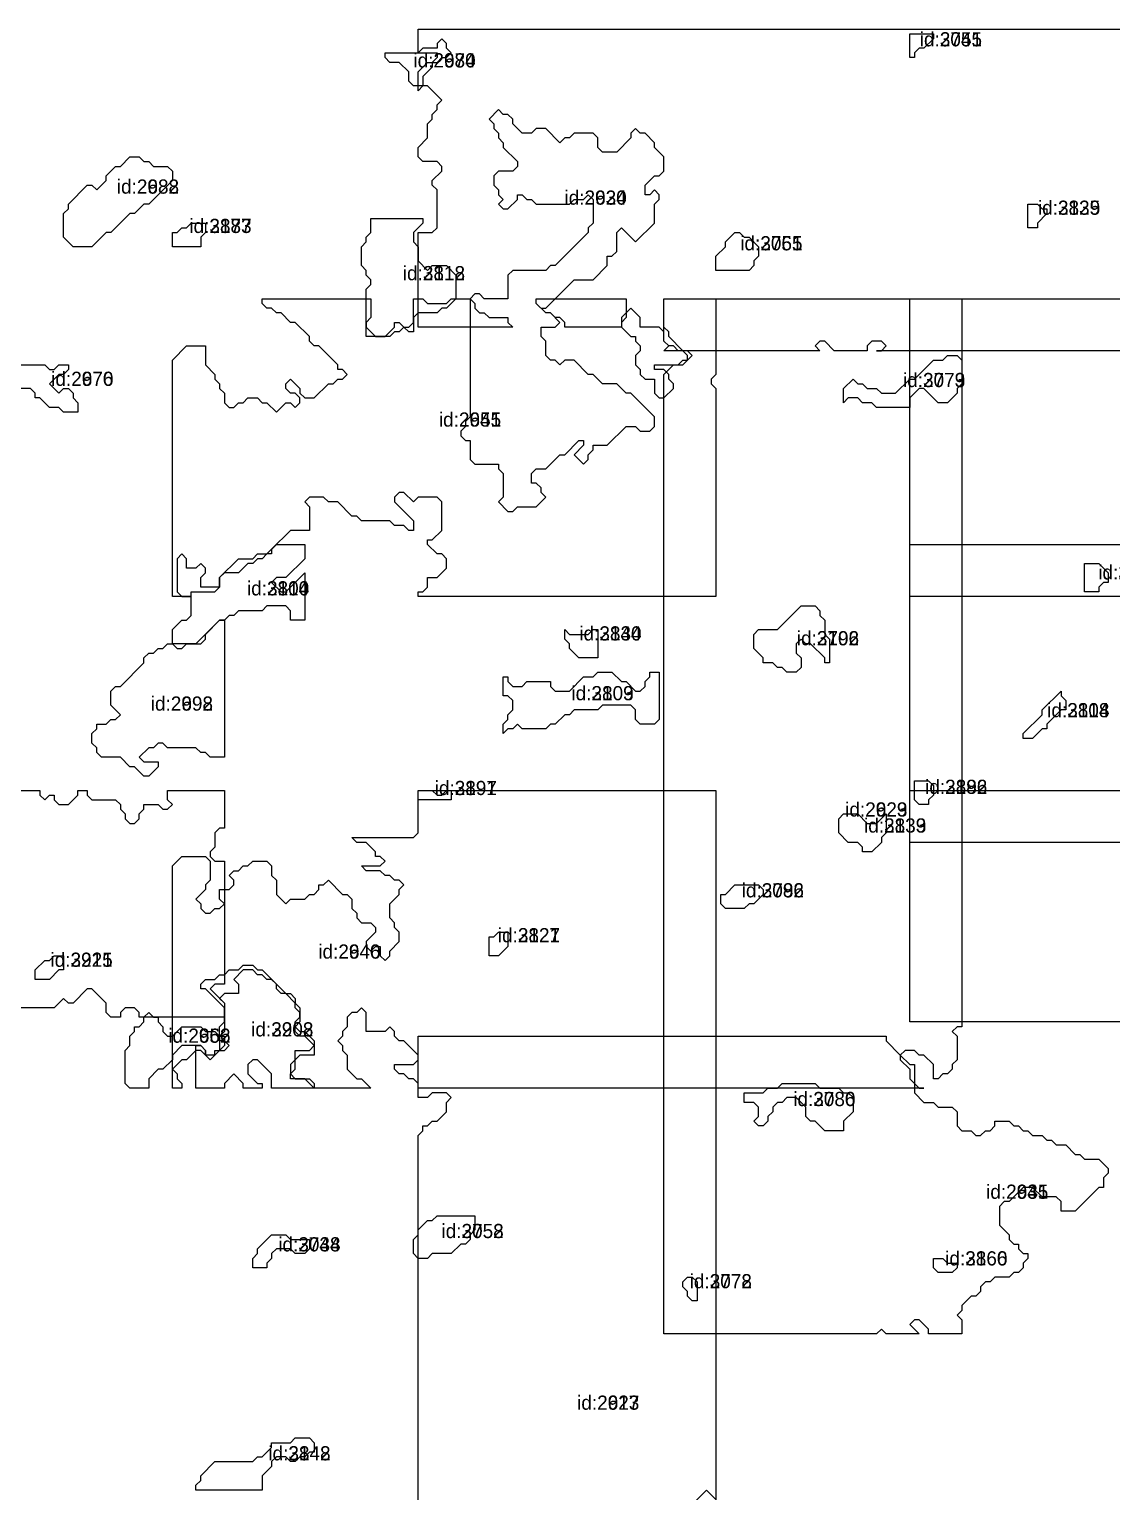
# Model space of a CAD drawing. Header units: metres. Extents: x 0 to 810, y 0 to 745.
# Drawn here: x 177.7 to 406.7, y 434.6 to 744 of the extents above; entities that cross this region are included whole.
import ezdxf

# ---------------------------------------------------------------- set-up
doc = ezdxf.new("R2010")
doc.units = ezdxf.units.M
doc.layers.add('forest', color=7, linetype='Continuous')
doc.layers.add('forestfragmentation', color=7, linetype='Continuous')

msp = doc.modelspace()

# ---------------------------------------------------------------- linework, layer by layer
at = {"layer": 'forest', "color": 134}
for points in [[(312, 676), (313, 677), (312, 678), (312, 680), (311, 681), (307, 681), (307, 683), (305, 685), (303, 683), (303, 681), (291, 681), (291, 682), (290, 683), (289, 683), (288, 684), (287, 684), (286, 685), (287, 685), (293, 691), (297, 691), (300, 694), (300, 696), (301, 696), (302, 697), (302, 701), (303, 702), (306, 699), (310, 703), (310, 707), (311, 708), (311, 709), (310, 710), (309, 709), (308, 709), (308, 711), (310, 713), (311, 713), (312, 714), (312, 717), (310, 719), (310, 720), (308, 722), (307, 722), (306, 723), (305, 722), (305, 721), (302, 718), (299, 718), (298, 719), (298, 721), (297, 722), (293, 722), (292, 721), (291, 721), (290, 720), (287, 723), (285, 723), (284, 722), (282, 722), (280, 724), (280, 725), (279, 726), (278, 726), (277, 727), (275, 725), (276, 724), (276, 723), (277, 722), (277, 721), (278, 720), (278, 719), (281, 716), (281, 715), (280, 714), (277, 714), (276, 713), (276, 711), (277, 710), (277, 709), (278, 708), (277, 707), (278, 706), (279, 706), (281, 708), (281, 709), (282, 709), (283, 708), (284, 708), (285, 707), (292, 707), (293, 708), (295, 708), (296, 709), (297, 708), (297, 703), (296, 702), (296, 701), (289, 694), (288, 694), (287, 693), (280, 693), (279, 692), (279, 687), (274, 687), (273, 688), (272, 688), (271, 687), (272, 686), (272, 685), (273, 684), (274, 684), (275, 683), (279, 683), (279, 682), (280, 681), (260, 681), (260, 701), (263, 701), (264, 702), (264, 710), (263, 711), (263, 712), (265, 714), (265, 715), (264, 716), (261, 716), (260, 717), (260, 719), (262, 721), (262, 724), (263, 725), (263, 726), (264, 727), (264, 728), (265, 729), (262, 732), (261, 732), (260, 731), (260, 735), (262, 737), (264, 737), (265, 738), (266, 738), (267, 739), (266, 740), (266, 741), (265, 742), (264, 741), (264, 740), (261, 740), (260, 739), (260, 744), (427, 744)], [(312, 676), (313, 677), (312, 678), (312, 680), (311, 681), (307, 681), (307, 683), (305, 685), (303, 683), (303, 681), (291, 681), (291, 682), (290, 683), (289, 683), (288, 684), (287, 684), (286, 685), (287, 685), (293, 691), (297, 691), (300, 694), (300, 696), (301, 696), (302, 697), (302, 701), (303, 702), (306, 699), (310, 703), (310, 707), (311, 708), (311, 709), (310, 710), (309, 709), (308, 709), (308, 711), (310, 713), (311, 713), (312, 714), (312, 717), (310, 719), (310, 720), (308, 722), (307, 722), (306, 723), (305, 722), (305, 721), (302, 718), (299, 718), (298, 719), (298, 721), (297, 722), (293, 722), (292, 721), (291, 721), (290, 720), (287, 723), (285, 723), (284, 722), (282, 722), (280, 724), (280, 725), (279, 726), (278, 726), (277, 727), (275, 725), (276, 724), (276, 723), (277, 722), (277, 721), (278, 720), (278, 719), (281, 716), (281, 715), (280, 714), (277, 714), (276, 713), (276, 711), (277, 710), (277, 709), (278, 708), (277, 707), (278, 706), (279, 706), (281, 708), (281, 709), (282, 709), (283, 708), (284, 708), (285, 707), (292, 707), (293, 708), (295, 708), (296, 709), (297, 708), (297, 703), (296, 702), (296, 701), (289, 694), (288, 694), (287, 693), (280, 693), (279, 692), (279, 687), (274, 687), (273, 688), (272, 688), (271, 687), (272, 686), (272, 685), (273, 684), (274, 684), (275, 683), (279, 683), (279, 682), (280, 681), (260, 681), (260, 701), (263, 701), (264, 702), (264, 710), (263, 711), (263, 712), (265, 714), (265, 715), (264, 716), (261, 716), (260, 717), (260, 719), (262, 721), (262, 724), (263, 725), (263, 726), (264, 727), (264, 728), (265, 729), (262, 732), (261, 732), (260, 731), (260, 735), (262, 737), (264, 737), (265, 738), (266, 738), (267, 739), (266, 740), (266, 741), (265, 742), (264, 741), (264, 740), (261, 740), (260, 739), (260, 744), (427, 744)], [(427, 676), (357, 676), (358, 676), (359, 677), (358, 678), (356, 678), (355, 677), (355, 676), (348, 676), (346, 678), (345, 678), (344, 677), (345, 676), (312, 676)], [(427, 676), (357, 676), (358, 676), (359, 677), (358, 678), (356, 678), (355, 677), (355, 676), (348, 676), (346, 678), (345, 678), (344, 677), (345, 676), (312, 676)]]:
    msp.add_lwpolyline(points, dxfattribs=at)
at = {"layer": 'forest', "color": 76}
msp.add_lwpolyline([(259, 732), (258, 733), (258, 735), (256, 737), (254, 737), (253, 738), (253, 739), (264, 739), (264, 738), (263, 737), (263, 736), (261, 734), (261, 732), (259, 732)], dxfattribs=at)
msp.add_lwpolyline([(259, 732), (258, 733), (258, 735), (256, 737), (254, 737), (253, 738), (253, 739), (264, 739), (264, 738), (263, 737), (263, 736), (261, 734), (261, 732), (259, 732)], dxfattribs=at)
at = {"layer": 'forest', "color": 106}
msp.add_lwpolyline([(187, 698), (185, 700), (185, 705), (186, 706), (186, 707), (190, 711), (191, 711), (192, 710), (194, 712), (194, 713), (196, 715), (197, 715), (199, 717), (201, 717), (202, 716), (203, 716), (204, 715), (207, 715), (208, 714), (208, 712), (203, 707), (202, 707), (200, 705), (199, 705), (195, 701), (194, 701), (191, 698), (187, 698)], dxfattribs=at)
msp.add_lwpolyline([(187, 698), (185, 700), (185, 705), (186, 706), (186, 707), (190, 711), (191, 711), (192, 710), (194, 712), (194, 713), (196, 715), (197, 715), (199, 717), (201, 717), (202, 716), (203, 716), (204, 715), (207, 715), (208, 714), (208, 712), (203, 707), (202, 707), (200, 705), (199, 705), (195, 701), (194, 701), (191, 698), (187, 698)], dxfattribs=at)
at = {"layer": 'forest', "color": 173}
for points in [[(208, 624), (208, 674), (211, 677), (215, 677), (215, 673), (217, 671), (217, 670), (218, 669), (218, 668), (219, 667), (219, 665), (220, 664), (221, 664), (222, 665), (223, 665), (224, 666), (226, 666), (227, 665), (228, 665), (230, 663), (232, 665), (233, 665), (234, 664), (235, 665), (235, 666), (234, 667), (233, 667), (232, 668), (232, 669), (233, 670), (235, 668), (235, 667), (236, 666), (238, 666), (241, 669), (242, 669), (243, 670), (244, 670), (245, 671), (244, 672), (243, 672), (243, 673), (239, 677), (238, 677), (237, 678), (237, 679), (234, 682), (233, 682), (231, 684), (230, 684), (229, 685), (228, 685), (227, 686), (227, 687), (250, 687), (250, 683), (249, 682), (249, 681), (251, 679), (253, 679), (255, 681), (255, 682), (256, 682), (257, 681), (258, 681), (259, 682), (259, 687), (261, 687), (262, 686), (266, 686), (267, 687), (271, 687), (271, 662), (270, 661), (270, 660), (269, 659), (269, 658), (270, 657), (271, 657), (271, 653), (272, 652), (277, 652), (277, 651), (278, 650), (278, 645), (277, 644), (279, 642), (280, 642), (281, 643), (285, 643), (287, 645), (286, 646), (286, 647), (285, 648), (284, 648), (284, 650), (285, 651), (287, 651), (290, 654), (291, 654), (294, 657), (295, 657), (295, 656), (293, 654), (295, 652), (296, 653), (296, 654), (297, 655), (297, 656), (300, 656), (304, 660), (306, 660), (307, 659), (309, 659), (310, 660), (310, 662), (305, 667), (304, 667), (302, 669), (299, 669), (297, 671), (296, 671), (293, 674), (291, 674), (290, 673), (289, 674), (288, 674), (287, 675), (287, 678), (286, 679), (286, 681), (289, 681), (290, 682), (288, 684), (287, 684), (285, 686), (285, 687), (304, 687), (304, 683), (303, 682), (303, 681), (305, 679), (306, 679), (306, 678), (307, 677), (307, 676), (306, 675), (306, 673), (307, 672), (307, 671), (308, 670), (310, 670), (310, 667), (311, 666), (312, 666), (314, 668), (314, 669), (313, 670), (313, 671), (312, 672), (310, 672), (310, 673), (315, 673), (316, 674), (317, 674), (318, 675), (317, 676), (316, 676), (313, 679), (313, 680), (312, 681), (312, 687), (323, 687), (323, 671), (322, 670), (322, 669), (323, 668), (323, 624), (260, 624), (260, 625), (261, 625), (262, 626), (262, 628), (264, 628), (266, 630), (266, 632), (265, 633), (264, 633), (262, 635), (262, 636), (263, 636), (265, 638), (265, 644), (264, 645), (260, 645), (259, 644), (257, 646), (256, 646), (255, 645), (255, 644), (259, 640), (259, 638), (258, 638), (257, 639), (255, 639), (254, 640), (248, 640), (247, 641), (246, 641), (243, 644), (241, 644), (240, 645), (237, 645), (236, 644), (237, 643), (237, 638), (233, 638), (229, 634), (229, 633), (228, 633), (227, 632), (226, 632), (225, 631), (224, 631), (222, 629), (219, 629), (218, 628), (218, 626), (214, 626), (214, 628), (215, 629), (215, 630), (214, 631), (213, 630), (211, 630), (211, 632), (210, 633), (209, 632), (209, 625), (210, 624), (212, 624), (208, 624)], [(208, 624), (208, 674), (211, 677), (215, 677), (215, 673), (217, 671), (217, 670), (218, 669), (218, 668), (219, 667), (219, 665), (220, 664), (221, 664), (222, 665), (223, 665), (224, 666), (226, 666), (227, 665), (228, 665), (230, 663), (232, 665), (233, 665), (234, 664), (235, 665), (235, 666), (234, 667), (233, 667), (232, 668), (232, 669), (233, 670), (235, 668), (235, 667), (236, 666), (238, 666), (241, 669), (242, 669), (243, 670), (244, 670), (245, 671), (244, 672), (243, 672), (243, 673), (239, 677), (238, 677), (237, 678), (237, 679), (234, 682), (233, 682), (231, 684), (230, 684), (229, 685), (228, 685), (227, 686), (227, 687), (250, 687), (250, 683), (249, 682), (249, 681), (251, 679), (253, 679), (255, 681), (255, 682), (256, 682), (257, 681), (258, 681), (259, 682), (259, 687), (261, 687), (262, 686), (266, 686), (267, 687), (271, 687), (271, 662), (270, 661), (270, 660), (269, 659), (269, 658), (270, 657), (271, 657), (271, 653), (272, 652), (277, 652), (277, 651), (278, 650), (278, 645), (277, 644), (279, 642), (280, 642), (281, 643), (285, 643), (287, 645), (286, 646), (286, 647), (285, 648), (284, 648), (284, 650), (285, 651), (287, 651), (290, 654), (291, 654), (294, 657), (295, 657), (295, 656), (293, 654), (295, 652), (296, 653), (296, 654), (297, 655), (297, 656), (300, 656), (304, 660), (306, 660), (307, 659), (309, 659), (310, 660), (310, 662), (305, 667), (304, 667), (302, 669), (299, 669), (297, 671), (296, 671), (293, 674), (291, 674), (290, 673), (289, 674), (288, 674), (287, 675), (287, 678), (286, 679), (286, 681), (289, 681), (290, 682), (288, 684), (287, 684), (285, 686), (285, 687), (304, 687), (304, 683), (303, 682), (303, 681), (305, 679), (306, 679), (306, 678), (307, 677), (307, 676), (306, 675), (306, 673), (307, 672), (307, 671), (308, 670), (310, 670), (310, 667), (311, 666), (312, 666), (314, 668), (314, 669), (313, 670), (313, 671), (312, 672), (310, 672), (310, 673), (315, 673), (316, 674), (317, 674), (318, 675), (317, 676), (316, 676), (313, 679), (313, 680), (312, 681), (312, 687), (323, 687), (323, 671), (322, 670), (322, 669), (323, 668), (323, 624), (260, 624), (260, 625), (261, 625), (262, 626), (262, 628), (264, 628), (266, 630), (266, 632), (265, 633), (264, 633), (262, 635), (262, 636), (263, 636), (265, 638), (265, 644), (264, 645), (260, 645), (259, 644), (257, 646), (256, 646), (255, 645), (255, 644), (259, 640), (259, 638), (258, 638), (257, 639), (255, 639), (254, 640), (248, 640), (247, 641), (246, 641), (243, 644), (241, 644), (240, 645), (237, 645), (236, 644), (237, 643), (237, 638), (233, 638), (229, 634), (229, 633), (228, 633), (227, 632), (226, 632), (225, 631), (224, 631), (222, 629), (219, 629), (218, 628), (218, 626), (214, 626), (214, 628), (215, 629), (215, 630), (214, 631), (213, 630), (211, 630), (211, 632), (210, 633), (209, 632), (209, 625), (210, 624), (212, 624), (208, 624)], [(364, 572), (364, 635), (415, 635)], [(364, 572), (364, 635), (415, 635)], [(439, 572), (364, 572)], [(439, 572), (364, 572)]]:
    msp.add_lwpolyline(points, dxfattribs=at)
at = {"layer": 'forest', "color": 182}
msp.add_lwpolyline([(312, 520), (312, 671), (314, 673), (316, 673), (317, 674), (317, 675), (316, 676), (315, 676), (314, 677), (313, 677), (312, 678), (312, 687), (375, 687), (375, 533), (374, 533), (373, 532), (374, 531), (374, 526), (373, 525), (373, 524), (372, 523), (371, 523), (370, 522), (369, 522), (369, 525), (367, 527), (366, 527), (365, 528), (363, 528), (362, 527), (364, 525), (365, 525), (365, 521), (366, 520), (367, 520), (312, 520)], dxfattribs=at)
msp.add_lwpolyline([(312, 520), (312, 671), (314, 673), (316, 673), (317, 674), (317, 675), (316, 676), (315, 676), (314, 677), (313, 677), (312, 678), (312, 687), (375, 687), (375, 533), (374, 533), (373, 532), (374, 531), (374, 526), (373, 525), (373, 524), (372, 523), (371, 523), (370, 522), (369, 522), (369, 525), (367, 527), (366, 527), (365, 528), (363, 528), (362, 527), (364, 525), (365, 525), (365, 521), (366, 520), (367, 520), (312, 520)], dxfattribs=at)
at = {"layer": 'forest', "color": 166}
msp.add_lwpolyline([(364, 624), (364, 687), (427, 687), (427, 672), (425, 670), (425, 667), (424, 667), (423, 668), (422, 667), (421, 667), (419, 665), (420, 664), (421, 664), (422, 665), (424, 665), (425, 664), (426, 664), (426, 660), (427, 659), (427, 624), (364, 624)], dxfattribs=at)
msp.add_lwpolyline([(364, 624), (364, 687), (427, 687), (427, 672), (425, 670), (425, 667), (424, 667), (423, 668), (422, 667), (421, 667), (419, 665), (420, 664), (421, 664), (422, 665), (424, 665), (425, 664), (426, 664), (426, 660), (427, 659), (427, 624), (364, 624)], dxfattribs=at)
at = {"layer": 'forest', "color": 95}
for points in [[(175, 673), (181, 673), (182, 672), (183, 672), (184, 673), (186, 673), (186, 672), (185, 671), (184, 671), (182, 669), (184, 667), (185, 668), (186, 668), (187, 667), (187, 666), (188, 665), (188, 663), (185, 663)], [(175, 673), (181, 673), (182, 672), (183, 672), (184, 673), (186, 673), (186, 672), (185, 671), (184, 671), (182, 669), (184, 667), (185, 668), (186, 668), (187, 667), (187, 666), (188, 665), (188, 663), (185, 663)], [(185, 663), (184, 664), (182, 664), (180, 666), (179, 666), (179, 667), (178, 668), (176, 668)], [(185, 663), (184, 664), (182, 664), (180, 666), (179, 666), (179, 667), (178, 668), (176, 668)]]:
    msp.add_lwpolyline(points, dxfattribs=at)
at = {"layer": 'forest', "color": 78}
msp.add_lwpolyline([(202, 586), (200, 588), (199, 588), (197, 590), (193, 590), (192, 591), (192, 592), (191, 593), (191, 595), (192, 596), (192, 597), (194, 597), (195, 598), (196, 598), (197, 599), (195, 601), (195, 604), (196, 605), (197, 605), (202, 610), (202, 611), (203, 612), (204, 612), (205, 613), (206, 613), (207, 614), (208, 614), (209, 613), (210, 613), (211, 614), (214, 614), (215, 615), (215, 616), (218, 619), (219, 619), (219, 590), (216, 590), (215, 591), (214, 591), (213, 592), (207, 592), (206, 593), (205, 593), (204, 592), (203, 592), (201, 590), (202, 589), (205, 589), (205, 588), (203, 586), (202, 586)], dxfattribs=at)
msp.add_lwpolyline([(202, 586), (200, 588), (199, 588), (197, 590), (193, 590), (192, 591), (192, 592), (191, 593), (191, 595), (192, 596), (192, 597), (194, 597), (195, 598), (196, 598), (197, 599), (195, 601), (195, 604), (196, 605), (197, 605), (202, 610), (202, 611), (203, 612), (204, 612), (205, 613), (206, 613), (207, 614), (208, 614), (209, 613), (210, 613), (211, 614), (214, 614), (215, 615), (215, 616), (218, 619), (219, 619), (219, 590), (216, 590), (215, 591), (214, 591), (213, 592), (207, 592), (206, 593), (205, 593), (204, 592), (203, 592), (201, 590), (202, 589), (205, 589), (205, 588), (203, 586), (202, 586)], dxfattribs=at)
at = {"layer": 'forest', "color": 149}
for points in [[(104, 583), (180, 583), (180, 582), (181, 581), (182, 582), (183, 582), (183, 581), (184, 580), (186, 580), (188, 582), (188, 583), (190, 583), (190, 582), (191, 581), (196, 581), (197, 580), (197, 579), (198, 578), (198, 577), (199, 576), (200, 576), (201, 577), (201, 578), (202, 579), (202, 580), (205, 580), (206, 579), (207, 579), (208, 580), (207, 581), (207, 583), (219, 583), (219, 575), (218, 575), (217, 574), (217, 571), (216, 570), (216, 569), (217, 568), (219, 568), (219, 542), (217, 542), (216, 541), (219, 538), (219, 535), (201, 535), (201, 536), (200, 537), (198, 537), (197, 536), (197, 535), (195, 535)], [(104, 583), (180, 583), (180, 582), (181, 581), (182, 582), (183, 582), (183, 581), (184, 580), (186, 580), (188, 582), (188, 583), (190, 583), (190, 582), (191, 581), (196, 581), (197, 580), (197, 579), (198, 578), (198, 577), (199, 576), (200, 576), (201, 577), (201, 578), (202, 579), (202, 580), (205, 580), (206, 579), (207, 579), (208, 580), (207, 581), (207, 583), (219, 583), (219, 575), (218, 575), (217, 574), (217, 571), (216, 570), (216, 569), (217, 568), (219, 568), (219, 542), (217, 542), (216, 541), (219, 538), (219, 535), (201, 535), (201, 536), (200, 537), (198, 537), (197, 536), (197, 535), (195, 535)], [(195, 535), (194, 536), (194, 538), (191, 541), (190, 541), (187, 538), (186, 538), (185, 539), (183, 537), (176, 537)], [(195, 535), (194, 536), (194, 538), (191, 541), (190, 541), (187, 538), (186, 538), (185, 539), (183, 537), (176, 537)]]:
    msp.add_lwpolyline(points, dxfattribs=at)
at = {"layer": 'forest', "color": 171}
msp.add_lwpolyline([(208, 520), (208, 567), (210, 569), (215, 569), (216, 568), (216, 564), (215, 563), (215, 562), (213, 560), (214, 559), (214, 558), (215, 557), (216, 557), (217, 558), (218, 558), (219, 559), (218, 560), (218, 562), (220, 562), (221, 563), (221, 564), (220, 565), (221, 566), (222, 566), (223, 567), (224, 567), (225, 568), (228, 568), (229, 567), (229, 565), (230, 564), (230, 561), (232, 559), (233, 560), (236, 560), (237, 561), (238, 561), (239, 562), (239, 563), (240, 563), (241, 564), (244, 561), (245, 561), (246, 560), (246, 558), (247, 557), (247, 556), (248, 555), (250, 555), (251, 554), (251, 553), (249, 551), (249, 550), (250, 549), (251, 550), (252, 550), (252, 548), (253, 547), (254, 548), (254, 549), (256, 551), (256, 553), (255, 554), (255, 555), (254, 556), (254, 559), (256, 561), (256, 562), (257, 563), (256, 564), (255, 564), (254, 565), (253, 565), (252, 566), (249, 566), (248, 567), (252, 567), (253, 568), (252, 569), (251, 569), (251, 570), (249, 572), (247, 572), (246, 573), (259, 573), (260, 574), (260, 583), (263, 583), (264, 582), (265, 582), (266, 583), (323, 583), (323, 520), (260, 520), (260, 521), (259, 522), (258, 522), (257, 523), (256, 523), (255, 524), (255, 525), (259, 525), (260, 526), (260, 527), (257, 530), (256, 530), (255, 531), (255, 532), (254, 533), (253, 532), (249, 532), (249, 536), (248, 537), (247, 536), (246, 536), (245, 535), (245, 533), (244, 532), (244, 531), (243, 530), (244, 529), (244, 528), (245, 527), (245, 524), (247, 522), (248, 522), (250, 520), (238, 520), (236, 522), (233, 522), (233, 523), (234, 524), (234, 528), (237, 528), (238, 529), (236, 531), (235, 531), (234, 532), (234, 534), (235, 535), (235, 536), (234, 537), (234, 538), (232, 540), (231, 540), (230, 541), (230, 542), (229, 543), (228, 543), (227, 544), (226, 544), (225, 545), (223, 545), (221, 543), (222, 542), (222, 540), (219, 540), (218, 539), (219, 538), (219, 532), (218, 531), (218, 528), (217, 527), (215, 527), (214, 528), (213, 528), (211, 526), (210, 526), (208, 524), (209, 523), (209, 522), (210, 521), (210, 520), (208, 520)], dxfattribs=at)
msp.add_lwpolyline([(208, 520), (208, 567), (210, 569), (215, 569), (216, 568), (216, 564), (215, 563), (215, 562), (213, 560), (214, 559), (214, 558), (215, 557), (216, 557), (217, 558), (218, 558), (219, 559), (218, 560), (218, 562), (220, 562), (221, 563), (221, 564), (220, 565), (221, 566), (222, 566), (223, 567), (224, 567), (225, 568), (228, 568), (229, 567), (229, 565), (230, 564), (230, 561), (232, 559), (233, 560), (236, 560), (237, 561), (238, 561), (239, 562), (239, 563), (240, 563), (241, 564), (244, 561), (245, 561), (246, 560), (246, 558), (247, 557), (247, 556), (248, 555), (250, 555), (251, 554), (251, 553), (249, 551), (249, 550), (250, 549), (251, 550), (252, 550), (252, 548), (253, 547), (254, 548), (254, 549), (256, 551), (256, 553), (255, 554), (255, 555), (254, 556), (254, 559), (256, 561), (256, 562), (257, 563), (256, 564), (255, 564), (254, 565), (253, 565), (252, 566), (249, 566), (248, 567), (252, 567), (253, 568), (252, 569), (251, 569), (251, 570), (249, 572), (247, 572), (246, 573), (259, 573), (260, 574), (260, 583), (263, 583), (264, 582), (265, 582), (266, 583), (323, 583), (323, 520), (260, 520), (260, 521), (259, 522), (258, 522), (257, 523), (256, 523), (255, 524), (255, 525), (259, 525), (260, 526), (260, 527), (257, 530), (256, 530), (255, 531), (255, 532), (254, 533), (253, 532), (249, 532), (249, 536), (248, 537), (247, 536), (246, 536), (245, 535), (245, 533), (244, 532), (244, 531), (243, 530), (244, 529), (244, 528), (245, 527), (245, 524), (247, 522), (248, 522), (250, 520), (238, 520), (236, 522), (233, 522), (233, 523), (234, 524), (234, 528), (237, 528), (238, 529), (236, 531), (235, 531), (234, 532), (234, 534), (235, 535), (235, 536), (234, 537), (234, 538), (232, 540), (231, 540), (230, 541), (230, 542), (229, 543), (228, 543), (227, 544), (226, 544), (225, 545), (223, 545), (221, 543), (222, 542), (222, 540), (219, 540), (218, 539), (219, 538), (219, 532), (218, 531), (218, 528), (217, 527), (215, 527), (214, 528), (213, 528), (211, 526), (210, 526), (208, 524), (209, 523), (209, 522), (210, 521), (210, 520), (208, 520)], dxfattribs=at)
at = {"layer": 'forest', "color": 99}
for points in [[(415, 534), (364, 534), (364, 583), (421, 583)], [(415, 534), (364, 534), (364, 583), (421, 583)], [(199, 520), (198, 521), (198, 528), (199, 529), (199, 531), (200, 532), (200, 533), (201, 533), (202, 534), (202, 535), (203, 536), (204, 535), (205, 535), (205, 534), (206, 533), (206, 532), (207, 531), (208, 531), (210, 533), (214, 533), (215, 532), (217, 532), (218, 531), (219, 531), (219, 529), (216, 526), (215, 527), (215, 528), (214, 529), (210, 529), (208, 527), (208, 526), (206, 524), (205, 524), (203, 522), (203, 520), (199, 520)], [(199, 520), (198, 521), (198, 528), (199, 529), (199, 531), (200, 532), (200, 533), (201, 533), (202, 534), (202, 535), (203, 536), (204, 535), (205, 535), (205, 534), (206, 533), (206, 532), (207, 531), (208, 531), (210, 533), (214, 533), (215, 532), (217, 532), (218, 531), (219, 531), (219, 529), (216, 526), (215, 527), (215, 528), (214, 529), (210, 529), (208, 527), (208, 526), (206, 524), (205, 524), (203, 522), (203, 520), (199, 520)]]:
    msp.add_lwpolyline(points, dxfattribs=at)
at = {"layer": 'forest', "color": 183}
for points in [[(260, 389), (260, 510), (261, 511), (261, 512), (262, 512), (263, 513), (264, 513), (266, 515), (266, 517), (267, 518), (266, 519), (263, 519), (262, 518), (260, 518), (260, 531), (323, 531), (323, 432)], [(260, 389), (260, 510), (261, 511), (261, 512), (262, 512), (263, 513), (264, 513), (266, 515), (266, 517), (267, 518), (266, 519), (263, 519), (262, 518), (260, 518), (260, 531), (323, 531), (323, 432)], [(323, 433), (321, 435), (316, 430)], [(323, 433), (321, 435), (316, 430)]]:
    msp.add_lwpolyline(points, dxfattribs=at)
at = {"layer": 'forest', "color": 128}
msp.add_lwpolyline([(312, 468), (312, 531), (359, 531), (359, 530), (362, 527), (362, 526), (364, 524), (364, 522), (365, 521), (365, 519), (367, 517), (369, 517), (370, 516), (373, 516), (374, 515), (374, 512), (375, 511), (377, 511), (378, 510), (379, 510), (380, 511), (381, 511), (382, 512), (382, 513), (385, 513), (386, 512), (387, 512), (388, 511), (389, 511), (390, 510), (392, 510), (393, 509), (394, 509), (395, 508), (397, 508), (399, 506), (400, 506), (401, 505), (404, 505), (406, 503), (406, 502), (405, 501), (405, 499), (404, 499), (399, 494), (396, 494), (396, 496), (395, 497), (392, 497), (390, 499), (388, 499), (385, 496), (384, 496), (383, 495), (383, 491), (385, 489), (385, 488), (386, 487), (387, 487), (387, 486), (388, 485), (389, 485), (389, 484), (388, 483), (388, 482), (387, 481), (386, 481), (385, 480), (382, 480), (381, 479), (380, 479), (379, 478), (379, 477), (378, 476), (377, 476), (375, 474), (375, 473), (374, 472), (375, 471), (375, 468), (368, 468), (368, 469), (366, 471), (365, 471), (364, 470), (366, 468), (359, 468), (358, 469), (357, 468), (312, 468)], dxfattribs=at)
msp.add_lwpolyline([(312, 468), (312, 531), (359, 531), (359, 530), (362, 527), (362, 526), (364, 524), (364, 522), (365, 521), (365, 519), (367, 517), (369, 517), (370, 516), (373, 516), (374, 515), (374, 512), (375, 511), (377, 511), (378, 510), (379, 510), (380, 511), (381, 511), (382, 512), (382, 513), (385, 513), (386, 512), (387, 512), (388, 511), (389, 511), (390, 510), (392, 510), (393, 509), (394, 509), (395, 508), (397, 508), (399, 506), (400, 506), (401, 505), (404, 505), (406, 503), (406, 502), (405, 501), (405, 499), (404, 499), (399, 494), (396, 494), (396, 496), (395, 497), (392, 497), (390, 499), (388, 499), (385, 496), (384, 496), (383, 495), (383, 491), (385, 489), (385, 488), (386, 487), (387, 487), (387, 486), (388, 485), (389, 485), (389, 484), (388, 483), (388, 482), (387, 481), (386, 481), (385, 480), (382, 480), (381, 479), (380, 479), (379, 478), (379, 477), (378, 476), (377, 476), (375, 474), (375, 473), (374, 472), (375, 471), (375, 468), (368, 468), (368, 469), (366, 471), (365, 471), (364, 470), (366, 468), (359, 468), (358, 469), (357, 468), (312, 468)], dxfattribs=at)
at = {"layer": 'forestfragmentation', "color": 53}
for points in [[(364, 738), (364, 743), (369, 743), (369, 742), (367, 740), (366, 740), (365, 739), (365, 738), (364, 738)], [(364, 738), (364, 743), (369, 743), (369, 742), (367, 740), (366, 740), (365, 739), (365, 738), (364, 738)], [(366, 580), (365, 581), (365, 585), (368, 585), (369, 584), (369, 582), (368, 581), (368, 580), (366, 580)], [(366, 580), (365, 581), (365, 585), (368, 585), (369, 584), (369, 582), (368, 581), (368, 580), (366, 580)]]:
    msp.add_lwpolyline(points, dxfattribs=at)
at = {"layer": 'forestfragmentation', "color": 61}
for points in [[(389, 702), (389, 707), (391, 707), (392, 706), (393, 706), (393, 705), (391, 703), (391, 702), (389, 702)], [(389, 702), (389, 707), (391, 707), (392, 706), (393, 706), (393, 705), (391, 703), (391, 702), (389, 702)], [(275, 548), (275, 552), (276, 552), (277, 553), (279, 553), (279, 550), (277, 548), (275, 548)], [(275, 548), (275, 552), (276, 552), (277, 553), (279, 553), (279, 550), (277, 548), (275, 548)]]:
    msp.add_lwpolyline(points, dxfattribs=at)
at = {"layer": 'forestfragmentation', "color": 59}
msp.add_lwpolyline([(208, 698), (208, 701), (209, 701), (210, 702), (211, 702), (212, 703), (215, 703), (215, 701), (214, 700), (214, 698), (208, 698)], dxfattribs=at)
msp.add_lwpolyline([(208, 698), (208, 701), (209, 701), (210, 702), (211, 702), (212, 703), (215, 703), (215, 701), (214, 700), (214, 698), (208, 698)], dxfattribs=at)
at = {"layer": 'forestfragmentation', "color": 71}
msp.add_lwpolyline([(249, 679), (249, 689), (250, 690), (250, 691), (249, 692), (249, 693), (248, 694), (248, 698), (249, 699), (249, 700), (250, 701), (250, 704), (261, 704), (261, 703), (259, 701), (259, 699), (260, 698), (260, 695), (262, 693), (263, 694), (266, 694), (268, 692), (268, 687), (266, 685), (265, 685), (264, 684), (260, 684), (259, 683), (259, 680), (258, 680), (257, 681), (256, 680), (255, 680), (254, 679), (249, 679)], dxfattribs=at)
msp.add_lwpolyline([(249, 679), (249, 689), (250, 690), (250, 691), (249, 692), (249, 693), (248, 694), (248, 698), (249, 699), (249, 700), (250, 701), (250, 704), (261, 704), (261, 703), (259, 701), (259, 699), (260, 698), (260, 695), (262, 693), (263, 694), (266, 694), (268, 692), (268, 687), (266, 685), (265, 685), (264, 684), (260, 684), (259, 683), (259, 680), (258, 680), (257, 681), (256, 680), (255, 680), (254, 679), (249, 679)], dxfattribs=at)
at = {"layer": 'forestfragmentation', "color": 46}
msp.add_lwpolyline([(323, 693), (323, 696), (325, 698), (325, 699), (327, 701), (328, 701), (329, 700), (330, 700), (332, 698), (332, 696), (331, 695), (331, 694), (330, 693), (323, 693)], dxfattribs=at)
msp.add_lwpolyline([(323, 693), (323, 696), (325, 698), (325, 699), (327, 701), (328, 701), (329, 700), (330, 700), (332, 698), (332, 696), (331, 695), (331, 694), (330, 693), (323, 693)], dxfattribs=at)
at = {"layer": 'forestfragmentation', "color": 76}
msp.add_lwpolyline([(357, 664), (356, 665), (354, 665), (353, 666), (351, 666), (350, 665), (350, 668), (352, 670), (353, 669), (354, 669), (355, 668), (357, 668), (358, 667), (361, 667), (364, 670), (365, 670), (369, 674), (371, 674), (372, 675), (374, 675), (375, 674), (375, 669), (374, 668), (374, 667), (372, 665), (370, 665), (367, 668), (366, 668), (364, 666), (364, 664), (357, 664)], dxfattribs=at)
msp.add_lwpolyline([(357, 664), (356, 665), (354, 665), (353, 666), (351, 666), (350, 665), (350, 668), (352, 670), (353, 669), (354, 669), (355, 668), (357, 668), (358, 667), (361, 667), (364, 670), (365, 670), (369, 674), (371, 674), (372, 675), (374, 675), (375, 674), (375, 669), (374, 668), (374, 667), (372, 665), (370, 665), (367, 668), (366, 668), (364, 666), (364, 664), (357, 664)], dxfattribs=at)
at = {"layer": 'forestfragmentation', "color": 63}
for points in [[(208, 614), (208, 617), (210, 619), (211, 619), (212, 620), (212, 625), (217, 625), (218, 626), (218, 628), (222, 632), (225, 632), (226, 633), (228, 633), (230, 635), (236, 635), (236, 632), (232, 628), (230, 628), (229, 627), (231, 625), (232, 625), (236, 629), (236, 619), (233, 619), (233, 621), (232, 622), (228, 622), (227, 621), (222, 621), (221, 620), (220, 620), (219, 619), (218, 619), (213, 614), (208, 614)], [(208, 614), (208, 617), (210, 619), (211, 619), (212, 620), (212, 625), (217, 625), (218, 626), (218, 628), (222, 632), (225, 632), (226, 633), (228, 633), (230, 635), (236, 635), (236, 632), (232, 628), (230, 628), (229, 627), (231, 625), (232, 625), (236, 629), (236, 619), (233, 619), (233, 621), (232, 622), (228, 622), (227, 621), (222, 621), (221, 620), (220, 620), (219, 619), (218, 619), (213, 614), (208, 614)], [(325, 558), (324, 559), (324, 561), (325, 561), (327, 563), (332, 563), (333, 562), (333, 561), (331, 559), (330, 559), (329, 558), (325, 558)], [(325, 558), (324, 559), (324, 561), (325, 561), (327, 563), (332, 563), (333, 562), (333, 561), (331, 559), (330, 559), (329, 558), (325, 558)]]:
    msp.add_lwpolyline(points, dxfattribs=at)
at = {"layer": 'forestfragmentation', "color": 41}
for points in [[(401, 625), (401, 631), (404, 631), (406, 629), (406, 627), (405, 627), (404, 626), (404, 625), (401, 625)], [(401, 625), (401, 631), (404, 631), (406, 629), (406, 627), (405, 627), (404, 626), (404, 625), (401, 625)], [(179, 543), (179, 545), (181, 547), (182, 547), (183, 548), (185, 548), (185, 545), (184, 545), (182, 543), (179, 543)], [(179, 543), (179, 545), (181, 547), (182, 547), (183, 548), (185, 548), (185, 545), (184, 545), (182, 543), (179, 543)]]:
    msp.add_lwpolyline(points, dxfattribs=at)
at = {"layer": 'forestfragmentation', "color": 90}
msp.add_lwpolyline([(338, 608), (337, 609), (336, 609), (335, 610), (333, 610), (333, 611), (331, 613), (331, 616), (332, 617), (336, 617), (341, 622), (344, 622), (345, 621), (345, 620), (346, 619), (346, 616), (347, 615), (347, 610), (346, 610), (346, 611), (343, 614), (342, 614), (341, 615), (340, 614), (340, 612), (341, 611), (341, 609), (340, 608), (338, 608)], dxfattribs=at)
msp.add_lwpolyline([(338, 608), (337, 609), (336, 609), (335, 610), (333, 610), (333, 611), (331, 613), (331, 616), (332, 617), (336, 617), (341, 622), (344, 622), (345, 621), (345, 620), (346, 619), (346, 616), (347, 615), (347, 610), (346, 610), (346, 611), (343, 614), (342, 614), (341, 615), (340, 614), (340, 612), (341, 611), (341, 609), (340, 608), (338, 608)], dxfattribs=at)
at = {"layer": 'forestfragmentation', "color": 79}
msp.add_lwpolyline([(294, 611), (292, 613), (292, 614), (291, 615), (291, 617), (292, 616), (296, 616), (297, 617), (298, 617), (298, 611), (294, 611)], dxfattribs=at)
msp.add_lwpolyline([(294, 611), (292, 613), (292, 614), (291, 615), (291, 617), (292, 616), (296, 616), (297, 617), (298, 617), (298, 611), (294, 611)], dxfattribs=at)
at = {"layer": 'forestfragmentation', "color": 50}
msp.add_lwpolyline([(278, 595), (278, 597), (279, 598), (279, 599), (280, 600), (280, 602), (279, 603), (278, 603), (278, 607), (279, 607), (279, 606), (280, 605), (282, 605), (283, 606), (288, 606), (288, 605), (289, 604), (292, 604), (295, 607), (297, 607), (298, 608), (301, 608), (303, 606), (304, 606), (306, 604), (307, 604), (308, 605), (308, 606), (309, 607), (309, 608), (311, 608), (311, 598), (310, 597), (307, 597), (306, 598), (306, 600), (305, 601), (299, 601), (298, 600), (293, 600), (292, 599), (291, 599), (289, 597), (288, 597), (287, 596), (282, 596), (281, 597), (280, 596), (279, 596), (278, 595)], dxfattribs=at)
msp.add_lwpolyline([(278, 595), (278, 597), (279, 598), (279, 599), (280, 600), (280, 602), (279, 603), (278, 603), (278, 607), (279, 607), (279, 606), (280, 605), (282, 605), (283, 606), (288, 606), (288, 605), (289, 604), (292, 604), (295, 607), (297, 607), (298, 608), (301, 608), (303, 606), (304, 606), (306, 604), (307, 604), (308, 605), (308, 606), (309, 607), (309, 608), (311, 608), (311, 598), (310, 597), (307, 597), (306, 598), (306, 600), (305, 601), (299, 601), (298, 600), (293, 600), (292, 599), (291, 599), (289, 597), (288, 597), (287, 596), (282, 596), (281, 597), (280, 596), (279, 596), (278, 595)], dxfattribs=at)
at = {"layer": 'forestfragmentation', "color": 52}
msp.add_lwpolyline([(388, 594), (388, 595), (392, 599), (392, 600), (396, 604), (396, 603), (397, 602), (397, 600), (396, 600), (393, 597), (393, 596), (392, 596), (390, 594), (388, 594)], dxfattribs=at)
msp.add_lwpolyline([(388, 594), (388, 595), (392, 599), (392, 600), (396, 604), (396, 603), (397, 602), (397, 600), (396, 600), (393, 597), (393, 596), (392, 596), (390, 594), (388, 594)], dxfattribs=at)
at = {"layer": 'forestfragmentation', "color": 44}
msp.add_lwpolyline([(260, 581), (260, 583), (267, 583), (267, 581), (260, 581)], dxfattribs=at)
msp.add_lwpolyline([(260, 581), (260, 583), (267, 583), (267, 581), (260, 581)], dxfattribs=at)
at = {"layer": 'forestfragmentation', "color": 58}
msp.add_lwpolyline([(354, 570), (354, 571), (353, 572), (351, 572), (349, 574), (349, 577), (350, 578), (353, 578), (355, 576), (357, 576), (359, 578), (359, 574), (358, 573), (358, 572), (356, 570), (354, 570)], dxfattribs=at)
msp.add_lwpolyline([(354, 570), (354, 571), (353, 572), (351, 572), (349, 574), (349, 577), (350, 578), (353, 578), (355, 576), (357, 576), (359, 578), (359, 574), (358, 573), (358, 572), (356, 570), (354, 570)], dxfattribs=at)
at = {"layer": 'forestfragmentation', "color": 48}
msp.add_lwpolyline([(213, 520), (213, 529), (214, 529), (215, 528), (215, 527), (216, 526), (217, 527), (217, 528), (219, 528), (220, 529), (219, 530), (218, 530), (218, 533), (219, 534), (219, 537), (215, 541), (214, 541), (214, 542), (215, 543), (217, 543), (218, 544), (219, 544), (220, 545), (222, 545), (223, 546), (225, 546), (226, 545), (227, 545), (232, 540), (233, 540), (234, 539), (234, 538), (235, 537), (235, 534), (234, 533), (235, 532), (236, 532), (238, 530), (238, 527), (235, 527), (233, 525), (233, 523), (234, 522), (237, 522), (238, 521), (238, 520), (229, 520), (229, 523), (226, 526), (225, 526), (224, 525), (224, 523), (226, 521), (227, 521), (227, 520), (223, 520), (223, 521), (221, 523), (219, 521), (219, 520), (213, 520)], dxfattribs=at)
msp.add_lwpolyline([(213, 520), (213, 529), (214, 529), (215, 528), (215, 527), (216, 526), (217, 527), (217, 528), (219, 528), (220, 529), (219, 530), (218, 530), (218, 533), (219, 534), (219, 537), (215, 541), (214, 541), (214, 542), (215, 543), (217, 543), (218, 544), (219, 544), (220, 545), (222, 545), (223, 546), (225, 546), (226, 545), (227, 545), (232, 540), (233, 540), (234, 539), (234, 538), (235, 537), (235, 534), (234, 533), (235, 532), (236, 532), (238, 530), (238, 527), (235, 527), (233, 525), (233, 523), (234, 522), (237, 522), (238, 521), (238, 520), (229, 520), (229, 523), (226, 526), (225, 526), (224, 525), (224, 523), (226, 521), (227, 521), (227, 520), (223, 520), (223, 521), (221, 523), (219, 521), (219, 520), (213, 520)], dxfattribs=at)
at = {"layer": 'forestfragmentation', "color": 60}
msp.add_lwpolyline([(346, 511), (344, 513), (343, 513), (342, 514), (342, 516), (340, 518), (338, 518), (337, 517), (336, 517), (335, 516), (335, 515), (334, 514), (334, 513), (333, 512), (332, 512), (331, 513), (332, 514), (332, 516), (331, 517), (329, 517), (329, 519), (333, 519), (334, 520), (336, 520), (337, 521), (344, 521), (345, 520), (349, 520), (350, 519), (351, 519), (352, 518), (352, 515), (350, 513), (350, 511), (346, 511)], dxfattribs=at)
msp.add_lwpolyline([(346, 511), (344, 513), (343, 513), (342, 514), (342, 516), (340, 518), (338, 518), (337, 517), (336, 517), (335, 516), (335, 515), (334, 514), (334, 513), (333, 512), (332, 512), (331, 513), (332, 514), (332, 516), (331, 517), (329, 517), (329, 519), (333, 519), (334, 520), (336, 520), (337, 521), (344, 521), (345, 520), (349, 520), (350, 519), (351, 519), (352, 518), (352, 515), (350, 513), (350, 511), (346, 511)], dxfattribs=at)
at = {"layer": 'forestfragmentation', "color": 73}
msp.add_lwpolyline([(260, 484), (259, 485), (259, 488), (260, 489), (260, 490), (262, 492), (263, 492), (264, 493), (272, 493), (272, 490), (271, 489), (271, 488), (270, 487), (269, 487), (267, 485), (263, 485), (262, 484), (260, 484)], dxfattribs=at)
msp.add_lwpolyline([(260, 484), (259, 485), (259, 488), (260, 489), (260, 490), (262, 492), (263, 492), (264, 493), (272, 493), (272, 490), (271, 489), (271, 488), (270, 487), (269, 487), (267, 485), (263, 485), (262, 484), (260, 484)], dxfattribs=at)
at = {"layer": 'forestfragmentation', "color": 110}
msp.add_lwpolyline([(225, 482), (225, 484), (226, 485), (226, 486), (229, 489), (232, 489), (233, 488), (237, 488), (237, 486), (236, 485), (234, 485), (233, 486), (230, 486), (229, 485), (229, 484), (228, 483), (228, 482), (225, 482)], dxfattribs=at)
msp.add_lwpolyline([(225, 482), (225, 484), (226, 485), (226, 486), (229, 489), (232, 489), (233, 488), (237, 488), (237, 486), (236, 485), (234, 485), (233, 486), (230, 486), (229, 485), (229, 484), (228, 483), (228, 482), (225, 482)], dxfattribs=at)
at = {"layer": 'forestfragmentation', "color": 65}
msp.add_lwpolyline([(370, 481), (369, 482), (369, 484), (371, 484), (372, 483), (374, 483), (374, 482), (373, 481), (370, 481)], dxfattribs=at)
msp.add_lwpolyline([(370, 481), (369, 482), (369, 484), (371, 484), (372, 483), (374, 483), (374, 482), (373, 481), (370, 481)], dxfattribs=at)
at = {"layer": 'forestfragmentation', "color": 47}
msp.add_lwpolyline([(318, 475), (317, 476), (317, 477), (316, 478), (316, 479), (317, 480), (318, 480), (319, 479), (319, 475), (318, 475)], dxfattribs=at)
msp.add_lwpolyline([(318, 475), (317, 476), (317, 477), (316, 478), (316, 479), (317, 480), (318, 480), (319, 479), (319, 475), (318, 475)], dxfattribs=at)
at = {"layer": 'forestfragmentation', "color": 74}
msp.add_lwpolyline([(213, 435), (213, 436), (214, 437), (214, 438), (217, 441), (225, 441), (226, 442), (227, 442), (229, 444), (229, 445), (233, 445), (234, 446), (237, 446), (238, 445), (238, 443), (237, 443), (236, 442), (235, 442), (234, 441), (233, 441), (232, 442), (230, 442), (229, 441), (229, 440), (227, 438), (227, 435), (213, 435)], dxfattribs=at)
msp.add_lwpolyline([(213, 435), (213, 436), (214, 437), (214, 438), (217, 441), (225, 441), (226, 442), (227, 442), (229, 444), (229, 445), (233, 445), (234, 446), (237, 446), (238, 445), (238, 443), (237, 443), (236, 442), (235, 442), (234, 441), (233, 441), (232, 442), (230, 442), (229, 441), (229, 440), (227, 438), (227, 435), (213, 435)], dxfattribs=at)

# ---------------------------------------------------------------- texts
at = {"layer": 'forest', "color": 76}
for s in ['id:2674', 'id:2980']:
    msp.add_text(s, height=3, dxfattribs=at).set_placement((259, 735.92))
at = {"layer": 'forest', "color": 106}
for s in ['id:2682', 'id:2988']:
    msp.add_text(s, height=3, dxfattribs=at).set_placement((196.26, 709.22))
at = {"layer": 'forest', "color": 134}
for s in ['id:2624', 'id:2930']:
    msp.add_text(s, height=3, dxfattribs=at).set_placement((290.96, 706.89))
at = {"layer": 'forest', "color": 95}
for s in ['id:2670', 'id:2976']:
    msp.add_text(s, height=3, dxfattribs=at).set_placement((182.37, 668.56))
at = {"layer": 'forest', "color": 173}
for s in ['id:2645', 'id:2951']:
    msp.add_text(s, height=3, dxfattribs=at).set_placement((264.39, 659.94))
at = {"layer": 'forest', "color": 78}
for s in ['id:2692', 'id:2998']:
    msp.add_text(s, height=3, dxfattribs=at).set_placement((203.44, 599.86))
at = {"layer": 'forest', "color": 182}
for s in ['id:2623', 'id:2929']:
    msp.add_text(s, height=3, dxfattribs=at).set_placement((350.34, 577.46))
at = {"layer": 'forest', "color": 171}
for s in ['id:2640', 'id:2946']:
    msp.add_text(s, height=3, dxfattribs=at).set_placement((238.88, 547.4))
at = {"layer": 'forest', "color": 99}
for s in ['id:2656', 'id:2962']:
    msp.add_text(s, height=3, dxfattribs=at).set_placement((207.14, 529.61))
at = {"layer": 'forest', "color": 128}
for s in ['id:2635', 'id:2941']:
    msp.add_text(s, height=3, dxfattribs=at).set_placement((380.15, 496.6))
at = {"layer": 'forest', "color": 183}
for s in ['id:2617', 'id:2923']:
    msp.add_text(s, height=3, dxfattribs=at).set_placement((293.63, 451.98))
at = {"layer": 'forestfragmentation', "color": 53}
for s, p in [('id:2745', (366.12, 740.38)), ('id:3051', (366.12, 740.38)), ('id:2886', (367.25, 582.25)), ('id:3192', (367.25, 582.25))]:
    msp.add_text(s, height=3, dxfattribs=at).set_placement(p)
at = {"layer": 'forestfragmentation', "color": 61}
for s, p in [('id:2829', (391.12, 704.75)), ('id:3135', (391.12, 704.75)), ('id:2821', (276.86, 550.86)), ('id:3127', (276.86, 550.86))]:
    msp.add_text(s, height=3, dxfattribs=at).set_placement(p)
at = {"layer": 'forestfragmentation', "color": 59}
for s in ['id:2877', 'id:3183']:
    msp.add_text(s, height=3, dxfattribs=at).set_placement((211.6, 700.9))
at = {"layer": 'forestfragmentation', "color": 46}
for s in ['id:2755', 'id:3061']:
    msp.add_text(s, height=3, dxfattribs=at).set_placement((328.15, 697.23))
at = {"layer": 'forestfragmentation', "color": 71}
for s in ['id:2812', 'id:3118']:
    msp.add_text(s, height=3, dxfattribs=at).set_placement((256.76, 690.91))
at = {"layer": 'forestfragmentation', "color": 76}
for s in ['id:2773', 'id:3079']:
    msp.add_text(s, height=3, dxfattribs=at).set_placement((362.57, 668.3))
at = {"layer": 'forestfragmentation', "color": 41}
for s, p in [('id:2916', (403.88, 627.62)), ('id:3222', (403.88, 627.62)), ('id:2915', (182.22, 545.67)), ('id:3221', (182.22, 545.67))]:
    msp.add_text(s, height=3, dxfattribs=at).set_placement(p)
at = {"layer": 'forestfragmentation', "color": 63}
for s, p in [('id:2804', (223.79, 624.24)), ('id:3110', (223.79, 624.24)), ('id:2786', (328.45, 560.36)), ('id:3092', (328.45, 560.36))]:
    msp.add_text(s, height=3, dxfattribs=at).set_placement(p)
at = {"layer": 'forestfragmentation', "color": 79}
for s in ['id:2834', 'id:3140']:
    msp.add_text(s, height=3, dxfattribs=at).set_placement((294.1, 614.7))
at = {"layer": 'forestfragmentation', "color": 90}
for s in ['id:2796', 'id:3102']:
    msp.add_text(s, height=3, dxfattribs=at).set_placement((340.11, 613.68))
at = {"layer": 'forestfragmentation', "color": 50}
for s in ['id:2803', 'id:3109']:
    msp.add_text(s, height=3, dxfattribs=at).set_placement((292.43, 602.06))
at = {"layer": 'forestfragmentation', "color": 52}
for s in ['id:2808', 'id:3114']:
    msp.add_text(s, height=3, dxfattribs=at).set_placement((393.08, 598.46))
at = {"layer": 'forestfragmentation', "color": 44}
for s in ['id:2891', 'id:3197']:
    msp.add_text(s, height=3, dxfattribs=at).set_placement((263.5, 582))
at = {"layer": 'forestfragmentation', "color": 58}
for s in ['id:2833', 'id:3139']:
    msp.add_text(s, height=3, dxfattribs=at).set_placement((354.33, 574.07))
at = {"layer": 'forestfragmentation', "color": 48}
for s in ['id:2902', 'id:3208']:
    msp.add_text(s, height=3, dxfattribs=at).set_placement((224.68, 530.95))
at = {"layer": 'forestfragmentation', "color": 60}
for s in ['id:2780', 'id:3086']:
    msp.add_text(s, height=3, dxfattribs=at).set_placement((339.35, 516.21))
at = {"layer": 'forestfragmentation', "color": 73}
for s in ['id:2752', 'id:3058']:
    msp.add_text(s, height=3, dxfattribs=at).set_placement((264.94, 488.29))
at = {"layer": 'forestfragmentation', "color": 110}
for s in ['id:2738', 'id:3044']:
    msp.add_text(s, height=3, dxfattribs=at).set_placement((230.41, 485.47))
at = {"layer": 'forestfragmentation', "color": 65}
for s in ['id:2860', 'id:3166']:
    msp.add_text(s, height=3, dxfattribs=at).set_placement((371.5, 482.5))
at = {"layer": 'forestfragmentation', "color": 47}
for s in ['id:2772', 'id:3078']:
    msp.add_text(s, height=3, dxfattribs=at).set_placement((317.44, 477.67))
at = {"layer": 'forestfragmentation', "color": 74}
for s in ['id:2842', 'id:3148']:
    msp.add_text(s, height=3, dxfattribs=at).set_placement((228.31, 441.27))

doc.saveas('drawing.dxf')
